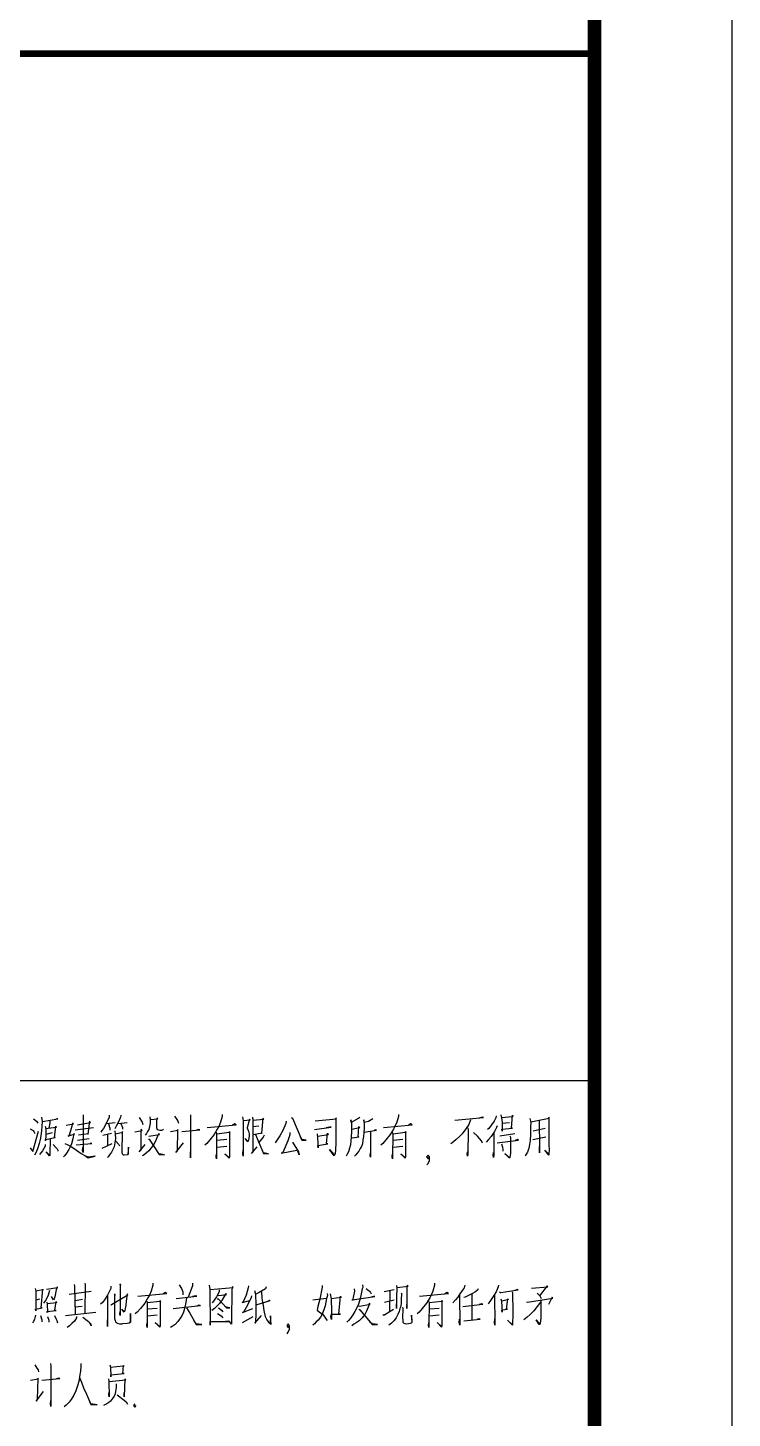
# Model space of a CAD drawing. Extents: x -307088 to 5640332, y -3541089 to -2181377.
# Drawn here: x 5583348 to 5591026, y -3379727 to -3364580 of the extents above; entities that cross this region are included whole.
import ezdxf

# ---------------------------------------------------------------- set-up
doc = ezdxf.new("R2010")
doc.units = 0
doc.header["$LTSCALE"] = 100
doc.header["$MEASUREMENT"] = 0
doc.layers.get('0').update_dxf_attribs({"linetype": 'CONTINUOUS'})
doc.layers.add('PUB_TITLE', color=4, linetype='CONTINUOUS')

# ---------------------------------------------------------------- blocks, each defined once
blk = doc.blocks.new('A$C7C132CDA')
at = {"layer": 'PUB_TITLE'}
for p, q in [((25, 2787), (7025, 2787)), ((3308, 2536), (3310, 2518)), ((3497, 2533), (3497, 2520)), ((3582, 2533), (3580, 2520)), ((3973, 2528), (3989, 2503)), ((4088, 2536), (4090, 2518)), ((4320, 2525), (4308, 2483)), ((4320, 2538), (4320, 2525)), ((5600, 2525), (5588, 2483)), ((5600, 2538), (5600, 2525)), ((6309, 2530), (6307, 2515)), ((6343, 2536), (6350, 2515)), ((6422, 2440), (6428, 2533)), ((6432, 2530), (6426, 2523)), ((6428, 2533), (6432, 2530)), ((2925, 2435), (2945, 2422)), ((2949, 2508), (2969, 2490)), ((2969, 2490), (2975, 2483)), ((2975, 2483), (2979, 2475)), ((3007, 2520), (3011, 2488)), ((3009, 2455), (3007, 2420)), ((3011, 2488), (3009, 2455)), ((3013, 2488), (3126, 2508)), ((3034, 2455), (3038, 2437)), ((3114, 2445), (3036, 2435)), ((3038, 2437), (3038, 2389)), ((3068, 2478), (3060, 2440)), ((3068, 2493), (3068, 2478)), ((3100, 2369), (3110, 2455)), ((3120, 2508), (3110, 2505)), ((3110, 2455), (3114, 2445)), ((3126, 2508), (3120, 2508)), ((3185, 2462), (3239, 2470)), ((3227, 2455), (3205, 2379)), ((3231, 2475), (3227, 2455)), ((3239, 2470), (3231, 2475)), ((3251, 2427), (3384, 2445)), ((3269, 2465), (3362, 2480)), ((3310, 2518), (3308, 2263)), ((3354, 2490), (3342, 2397)), ((3362, 2480), (3354, 2490)), ((3457, 2437), (3445, 2422)), ((3469, 2460), (3457, 2437)), ((3497, 2520), (3469, 2460)), ((3477, 2473), (3542, 2480)), ((3493, 2473), (3501, 2447)), ((3501, 2447), (3503, 2440)), ((3503, 2440), (3503, 2425)), ((3550, 2455), (3540, 2435)), ((3566, 2485), (3550, 2455)), ((3562, 2473), (3630, 2480)), ((3580, 2520), (3566, 2485)), ((3582, 2473), (3594, 2445)), ((3594, 2445), (3596, 2432)), ((3715, 2518), (3739, 2483)), ((3731, 2432), (3729, 2412)), ((3739, 2422), (3731, 2432)), ((3739, 2483), (3743, 2467)), ((3786, 2430), (3777, 2415)), ((3792, 2452), (3786, 2430)), ((3796, 2475), (3792, 2452)), ((3794, 2523), (3796, 2500)), ((3796, 2500), (3796, 2475)), ((3798, 2503), (3852, 2508)), ((3848, 2515), (3842, 2495)), ((3842, 2495), (3842, 2478)), ((3842, 2478), (3842, 2462)), ((3842, 2462), (3842, 2445)), ((3842, 2445), (3844, 2437)), ((3844, 2437), (3848, 2430)), ((3852, 2508), (3848, 2515)), ((3848, 2430), (3856, 2427)), ((3856, 2427), (3866, 2425)), ((3866, 2425), (3880, 2425)), ((3880, 2425), (3888, 2427)), ((3888, 2427), (3894, 2432)), ((3943, 2415), (3999, 2425)), ((3989, 2503), (3997, 2490)), ((3995, 2430), (3991, 2273)), ((3999, 2425), (3995, 2430)), ((3997, 2490), (4001, 2475)), ((4025, 2415), (4156, 2427)), ((4090, 2518), (4090, 2223)), ((4148, 2430), (4132, 2425)), ((4156, 2427), (4148, 2430)), ((4211, 2445), (4420, 2465)), ((4283, 2432), (4261, 2394)), ((4295, 2452), (4283, 2432)), ((4308, 2483), (4295, 2452)), ((4408, 2470), (4392, 2462)), ((4420, 2465), (4408, 2470)), ((4467, 2523), (4471, 2493)), ((4471, 2493), (4471, 2236)), ((4473, 2495), (4523, 2500)), ((4517, 2505), (4501, 2442)), ((4501, 2442), (4501, 2437)), ((4501, 2437), (4505, 2430)), ((4505, 2430), (4511, 2417)), ((4523, 2500), (4517, 2505)), ((4539, 2520), (4541, 2498)), ((4541, 2498), (4541, 2266)), ((4543, 2498), (4622, 2505)), ((4586, 2455), (4543, 2450)), ((4614, 2513), (4604, 2404)), ((4622, 2505), (4614, 2513)), ((4781, 2473), (4759, 2422)), ((4783, 2490), (4781, 2473)), ((4820, 2518), (4830, 2513)), ((4830, 2513), (4898, 2352)), ((4989, 2430), (5110, 2447)), ((4995, 2493), (5150, 2508)), ((5098, 2447), (5076, 2442)), ((5110, 2447), (5098, 2447)), ((5146, 2515), (5144, 2478)), ((5144, 2478), (5144, 2336)), ((5150, 2508), (5146, 2515)), ((5253, 2500), (5259, 2480)), ((5257, 2480), (5253, 2500)), ((5311, 2513), (5257, 2480)), ((5259, 2480), (5259, 2415)), ((5317, 2442), (5261, 2430)), ((5307, 2374), (5313, 2452)), ((5319, 2518), (5311, 2513)), ((5313, 2452), (5317, 2442)), ((5348, 2500), (5352, 2470)), ((5352, 2480), (5348, 2500)), ((5350, 2440), (5348, 2407)), ((5352, 2470), (5350, 2440)), ((5350, 2410), (5440, 2425)), ((5382, 2488), (5352, 2480)), ((5414, 2508), (5382, 2488)), ((5434, 2427), (5424, 2422)), ((5440, 2425), (5434, 2427)), ((5491, 2445), (5700, 2465)), ((5563, 2432), (5541, 2394)), ((5575, 2452), (5563, 2432)), ((5588, 2483), (5575, 2452)), ((5688, 2470), (5672, 2462)), ((5700, 2465), (5688, 2470)), ((6009, 2498), (6217, 2518)), ((6090, 2435), (6063, 2399)), ((6112, 2467), (6090, 2435)), ((6104, 2442), (6106, 2427)), ((6106, 2427), (6104, 2246)), ((6124, 2500), (6112, 2467)), ((6208, 2520), (6186, 2513)), ((6217, 2518), (6208, 2520)), ((6257, 2437), (6247, 2430)), ((6277, 2465), (6257, 2437)), ((6295, 2490), (6277, 2465)), ((6307, 2515), (6295, 2490)), ((6313, 2445), (6297, 2415)), ((6317, 2457), (6313, 2445)), ((6426, 2523), (6350, 2515)), ((6350, 2515), (6354, 2480)), ((6352, 2432), (6428, 2440)), ((6354, 2417), (6352, 2432)), ((6354, 2475), (6406, 2480)), ((6354, 2480), (6354, 2447)), ((6354, 2447), (6354, 2427)), ((6354, 2427), (6354, 2417)), ((6428, 2440), (6422, 2440)), ((6555, 2510), (6561, 2480)), ((6561, 2480), (6559, 2450)), ((6559, 2450), (6559, 2397)), ((6561, 2485), (6696, 2513)), ((6666, 2437), (6579, 2417)), ((6622, 2495), (6626, 2296)), ((6692, 2520), (6692, 2483)), ((6696, 2513), (6692, 2520)), ((6692, 2483), (6694, 2379)), ((2943, 2271), (2985, 2417)), ((2945, 2422), (2951, 2415)), ((2951, 2415), (2957, 2402)), ((2989, 2329), (2979, 2296)), ((2997, 2357), (2989, 2329)), ((3001, 2384), (2997, 2357)), ((3007, 2420), (3001, 2384)), ((3038, 2389), (3036, 2347)), ((3036, 2357), (3106, 2372)), ((3036, 2347), (3036, 2357)), ((3040, 2397), (3086, 2407)), ((3070, 2359), (3068, 2253)), ((3106, 2372), (3100, 2369)), ((3177, 2329), (3197, 2319)), ((3201, 2384), (3245, 2397)), ((3205, 2379), (3201, 2384)), ((3225, 2326), (3215, 2304)), ((3233, 2362), (3225, 2326)), ((3241, 2402), (3233, 2362)), ((3245, 2397), (3241, 2402)), ((3259, 2319), (3372, 2329)), ((3269, 2352), (3352, 2364)), ((3348, 2399), (3276, 2389)), ((3342, 2397), (3348, 2399)), ((3366, 2331), (3360, 2326)), ((3372, 2329), (3366, 2331)), ((3445, 2422), (3437, 2410)), ((3447, 2294), (3521, 2329)), ((3451, 2389), (3515, 2404)), ((3487, 2394), (3487, 2311)), ((3540, 2334), (3534, 2304)), ((3540, 2420), (3542, 2397)), ((3544, 2364), (3540, 2334)), ((3542, 2397), (3544, 2364)), ((3544, 2399), (3598, 2410)), ((3544, 2347), (3568, 2321)), ((3592, 2399), (3590, 2279)), ((3592, 2415), (3592, 2399)), ((3598, 2410), (3592, 2415)), ((3685, 2412), (3739, 2422)), ((3729, 2412), (3727, 2279)), ((3769, 2402), (3759, 2389)), ((3777, 2415), (3769, 2402)), ((3783, 2359), (3788, 2359)), ((3786, 2382), (3864, 2394)), ((3788, 2359), (3862, 2248)), ((3830, 2336), (3820, 2319)), ((3840, 2357), (3830, 2336)), ((3850, 2382), (3840, 2357)), ((3858, 2402), (3850, 2382)), ((3864, 2394), (3858, 2402)), ((3983, 2263), (4037, 2334)), ((4207, 2329), (4193, 2316)), ((4229, 2354), (4207, 2329)), ((4261, 2394), (4229, 2354)), ((4275, 2410), (4279, 2399)), ((4279, 2399), (4277, 2233)), ((4279, 2399), (4372, 2410)), ((4352, 2357), (4281, 2349)), ((4372, 2415), (4376, 2410)), ((4372, 2410), (4372, 2415)), ((4376, 2410), (4372, 2407)), ((4372, 2407), (4372, 2231)), ((4487, 2364), (4505, 2344)), ((4505, 2341), (4487, 2364)), ((4511, 2354), (4505, 2341)), ((4511, 2417), (4515, 2399)), ((4513, 2367), (4511, 2354)), ((4515, 2384), (4513, 2367)), ((4515, 2399), (4515, 2384)), ((4610, 2404), (4545, 2392)), ((4562, 2394), (4620, 2256)), ((4618, 2374), (4584, 2334)), ((4604, 2404), (4610, 2404)), ((4624, 2389), (4618, 2374)), ((4719, 2354), (4705, 2334)), ((4739, 2384), (4719, 2354)), ((4759, 2422), (4739, 2384)), ((4795, 2344), (4777, 2301)), ((4812, 2392), (4793, 2341)), ((4793, 2341), (4795, 2344)), ((4812, 2407), (4812, 2392)), ((4830, 2339), (4874, 2268)), ((4900, 2357), (4888, 2374)), ((4898, 2352), (4902, 2352)), ((4930, 2352), (4900, 2357)), ((4902, 2352), (4930, 2352)), ((5009, 2399), (5013, 2369)), ((5013, 2369), (5017, 2296)), ((5090, 2392), (5015, 2379)), ((5015, 2314), (5088, 2326)), ((5078, 2326), (5084, 2404)), ((5088, 2326), (5078, 2326)), ((5084, 2404), (5090, 2392)), ((5144, 2336), (5142, 2281)), ((5255, 2347), (5251, 2319)), ((5257, 2374), (5255, 2347)), ((5259, 2415), (5257, 2374)), ((5263, 2367), (5267, 2369)), ((5267, 2369), (5313, 2377)), ((5313, 2377), (5307, 2374)), ((5338, 2326), (5332, 2306)), ((5342, 2354), (5338, 2326)), ((5346, 2379), (5342, 2354)), ((5348, 2407), (5346, 2379)), ((5396, 2415), (5396, 2228)), ((5487, 2329), (5473, 2316)), ((5509, 2354), (5487, 2329)), ((5541, 2394), (5509, 2354)), ((5555, 2410), (5559, 2399)), ((5559, 2399), (5557, 2233)), ((5559, 2399), (5652, 2410)), ((5632, 2357), (5561, 2349)), ((5652, 2415), (5656, 2410)), ((5652, 2410), (5652, 2415)), ((5656, 2410), (5652, 2407)), ((5652, 2407), (5652, 2231)), ((6001, 2341), (5981, 2326)), ((6019, 2357), (6001, 2341)), ((6043, 2379), (6019, 2357)), ((6063, 2399), (6043, 2379)), ((6174, 2382), (6146, 2407)), ((6204, 2347), (6174, 2382)), ((6210, 2331), (6204, 2347)), ((6255, 2357), (6237, 2339)), ((6273, 2379), (6255, 2357)), ((6297, 2415), (6273, 2379)), ((6293, 2402), (6293, 2241)), ((6317, 2334), (6473, 2352)), ((6337, 2384), (6446, 2402)), ((6348, 2326), (6356, 2301)), ((6410, 2384), (6414, 2374)), ((6414, 2374), (6414, 2301)), ((6466, 2357), (6448, 2349)), ((6473, 2352), (6466, 2357)), ((6557, 2349), (6553, 2321)), ((6559, 2397), (6557, 2349)), ((6577, 2357), (6670, 2377)), ((6694, 2379), (6694, 2326)), ((6694, 2326), (6694, 2319)), ((2925, 2296), (2943, 2271)), ((2969, 2271), (2955, 2243)), ((2979, 2296), (2969, 2271)), ((3013, 2276), (2991, 2248)), ((3032, 2309), (3013, 2276)), ((3034, 2321), (3032, 2309)), ((3040, 2268), (3064, 2243)), ((3064, 2238), (3040, 2268)), ((3066, 2241), (3064, 2238)), ((3068, 2253), (3066, 2241)), ((3090, 2321), (3110, 2299)), ((3110, 2299), (3120, 2289)), ((3120, 2289), (3124, 2279)), ((3124, 2279), (3126, 2273)), ((3175, 2241), (3165, 2231)), ((3189, 2258), (3175, 2241)), ((3205, 2284), (3189, 2258)), ((3197, 2319), (3213, 2311)), ((3215, 2304), (3205, 2284)), ((3213, 2311), (3237, 2296)), ((3237, 2296), (3261, 2279)), ((3261, 2279), (3294, 2256)), ((3294, 2256), (3320, 2241)), ((3304, 2281), (3308, 2304)), ((3308, 2263), (3304, 2281)), ((3320, 2241), (3324, 2238)), ((3324, 2238), (3346, 2223)), ((3348, 2228), (3326, 2236)), ((3346, 2223), (3396, 2236)), ((3394, 2236), (3348, 2228)), ((3396, 2236), (3394, 2236)), ((3491, 2231), (3485, 2226)), ((3501, 2246), (3491, 2231)), ((3515, 2266), (3501, 2246)), ((3525, 2284), (3515, 2266)), ((3534, 2304), (3525, 2284)), ((3568, 2321), (3572, 2311)), ((3590, 2279), (3590, 2261)), ((3590, 2261), (3594, 2251)), ((3594, 2251), (3600, 2246)), ((3600, 2246), (3608, 2246)), ((3608, 2246), (3634, 2248)), ((3638, 2301), (3634, 2251)), ((3634, 2248), (3638, 2251)), ((3638, 2251), (3638, 2301)), ((3717, 2268), (3759, 2321)), ((3727, 2279), (3717, 2268)), ((3753, 2246), (3741, 2238)), ((3767, 2258), (3753, 2246)), ((3786, 2276), (3767, 2258)), ((3804, 2296), (3786, 2276)), ((3820, 2319), (3804, 2296)), ((3862, 2253), (3852, 2263)), ((3900, 2246), (3862, 2253)), ((3862, 2248), (3900, 2246)), ((3991, 2273), (3983, 2263)), ((4088, 2243), (4090, 2268)), ((4090, 2223), (4088, 2243)), ((4275, 2233), (4277, 2251)), ((4277, 2218), (4275, 2233)), ((4277, 2233), (4277, 2218)), ((4281, 2301), (4352, 2309)), ((4338, 2253), (4370, 2226)), ((4370, 2221), (4338, 2253)), ((4372, 2231), (4370, 2221)), ((4469, 2256), (4471, 2279)), ((4471, 2236), (4469, 2256)), ((4533, 2256), (4574, 2304)), ((4541, 2266), (4533, 2256)), ((4620, 2261), (4612, 2276)), ((4656, 2253), (4620, 2261)), ((4620, 2256), (4656, 2253)), ((4749, 2258), (4862, 2281)), ((4757, 2258), (4749, 2258)), ((4777, 2301), (4757, 2258)), ((4878, 2246), (4870, 2273)), ((4874, 2268), (4878, 2246)), ((5017, 2296), (5015, 2314)), ((5100, 2284), (5134, 2246)), ((5134, 2238), (5100, 2284)), ((5136, 2243), (5134, 2238)), ((5140, 2256), (5136, 2243)), ((5142, 2281), (5140, 2256)), ((5227, 2251), (5219, 2236)), ((5237, 2268), (5227, 2251)), ((5245, 2294), (5237, 2268)), ((5251, 2319), (5245, 2294)), ((5291, 2246), (5281, 2236)), ((5301, 2258), (5291, 2246)), ((5311, 2273), (5301, 2258)), ((5322, 2291), (5311, 2273)), ((5332, 2306), (5322, 2291)), ((5394, 2241), (5396, 2261)), ((5396, 2228), (5394, 2241)), ((5555, 2233), (5557, 2251)), ((5557, 2218), (5555, 2233)), ((5557, 2233), (5557, 2218)), ((5561, 2301), (5632, 2309)), ((5618, 2253), (5650, 2226)), ((5650, 2221), (5618, 2253)), ((5652, 2231), (5650, 2221)), ((5815, 2243), (5805, 2231)), ((5805, 2231), (5815, 2218)), ((5825, 2231), (5815, 2243)), ((5815, 2218), (5825, 2231)), ((5825, 2205), (5825, 2231)), ((6100, 2253), (6104, 2271)), ((6102, 2236), (6100, 2253)), ((6104, 2246), (6102, 2236)), ((6289, 2243), (6291, 2263)), ((6291, 2226), (6289, 2243)), ((6293, 2241), (6291, 2226)), ((6356, 2301), (6358, 2286)), ((6358, 2286), (6358, 2273)), ((6374, 2256), (6408, 2226)), ((6408, 2221), (6374, 2256)), ((6410, 2228), (6408, 2221)), ((6414, 2256), (6410, 2228)), ((6414, 2301), (6414, 2256)), ((6529, 2251), (6521, 2238)), ((6537, 2266), (6529, 2251)), ((6547, 2294), (6537, 2266)), ((6553, 2321), (6547, 2294)), ((6624, 2276), (6626, 2306)), ((6626, 2261), (6624, 2276)), ((6626, 2296), (6626, 2261)), ((6664, 2279), (6692, 2251)), ((6694, 2243), (6664, 2279)), ((6694, 2319), (6696, 2281)), ((6696, 2281), (6694, 2256)), ((6694, 2256), (6694, 2243)), ((5807, 2173), (5815, 2183)), ((5815, 2183), (5825, 2205)), ((2961, 1275), (2965, 1255)), ((3017, 1265), (2965, 1255)), ((2965, 1255), (2965, 1182)), ((3005, 1134), (3015, 1270)), ((3015, 1270), (3017, 1265)), ((3043, 1270), (3124, 1282)), ((3055, 1227), (3045, 1204)), ((3065, 1260), (3055, 1227)), ((3094, 1194), (3080, 1217)), ((3102, 1214), (3098, 1199)), ((3114, 1265), (3102, 1214)), ((3120, 1285), (3114, 1265)), ((3124, 1282), (3120, 1285)), ((3207, 1234), (3368, 1255)), ((3243, 1305), (3247, 1292)), ((3247, 1292), (3251, 1091)), ((3321, 1313), (3323, 1305)), ((3323, 1305), (3321, 1096)), ((3485, 1227), (3463, 1194)), ((3505, 1265), (3485, 1227)), ((3487, 1227), (3487, 1000)), ((3511, 1275), (3505, 1265)), ((3509, 1292), (3511, 1275)), ((3515, 1159), (3634, 1229)), ((3535, 1237), (3541, 1224)), ((3537, 1229), (3537, 1076)), ((3541, 1224), (3537, 1229)), ((3573, 1310), (3583, 1297)), ((3579, 1300), (3577, 1078)), ((3583, 1297), (3579, 1300)), ((3628, 1237), (3622, 1184)), ((3634, 1229), (3628, 1237)), ((3706, 1219), (3916, 1239)), ((3791, 1227), (3779, 1207)), ((3803, 1257), (3791, 1227)), ((3815, 1300), (3803, 1257)), ((3815, 1313), (3815, 1300)), ((3904, 1245), (3888, 1237)), ((3916, 1239), (3904, 1245)), ((3985, 1202), (4134, 1219)), ((4007, 1302), (4023, 1275)), ((4023, 1275), (4033, 1252)), ((4033, 1252), (4033, 1229)), ((4104, 1295), (4073, 1212)), ((4104, 1313), (4104, 1295)), ((4128, 1222), (4104, 1217)), ((4134, 1219), (4128, 1222)), ((4224, 1300), (4229, 1267)), ((4229, 1267), (4233, 1008)), ((4231, 1267), (4400, 1282)), ((4279, 1214), (4257, 1184)), ((4297, 1252), (4279, 1214)), ((4287, 1227), (4295, 1224)), ((4295, 1224), (4351, 1232)), ((4297, 1265), (4297, 1252)), ((4345, 1239), (4319, 1192)), ((4351, 1232), (4345, 1239)), ((4390, 1267), (4388, 1040)), ((4394, 1290), (4390, 1267)), ((4400, 1282), (4394, 1290)), ((4493, 1227), (4470, 1174)), ((4509, 1280), (4493, 1227)), ((4511, 1295), (4509, 1280)), ((4533, 1222), (4531, 1209)), ((4555, 1260), (4561, 1234)), ((4561, 1234), (4563, 1156)), ((4587, 1245), (4563, 1234)), ((4634, 1272), (4587, 1245)), ((4605, 1250), (4607, 1204)), ((4640, 1287), (4634, 1272)), ((5045, 1285), (5029, 1197)), ((5045, 1297), (5045, 1285)), ((5085, 1224), (5077, 1202)), ((5081, 1239), (5085, 1224)), ((5105, 1237), (5111, 1199)), ((5168, 1088), (5180, 1219)), ((5180, 1219), (5184, 1209)), ((5263, 1192), (5428, 1217)), ((5281, 1257), (5267, 1187)), ((5279, 1272), (5281, 1257)), ((5327, 1224), (5319, 1192)), ((5337, 1272), (5327, 1224)), ((5341, 1282), (5337, 1272)), ((5339, 1302), (5341, 1282)), ((5365, 1275), (5390, 1255)), ((5390, 1255), (5398, 1245)), ((5398, 1245), (5402, 1237)), ((5418, 1217), (5406, 1214)), ((5428, 1217), (5418, 1217)), ((5569, 1265), (5496, 1250)), ((5537, 1255), (5535, 1106)), ((5585, 1297), (5589, 1280)), ((5589, 1280), (5587, 1209)), ((5591, 1282), (5670, 1292)), ((5619, 1242), (5627, 1234)), ((5623, 1234), (5621, 1197)), ((5627, 1234), (5623, 1234)), ((5664, 1300), (5662, 1287)), ((5662, 1287), (5662, 1161)), ((5670, 1292), (5664, 1300)), ((5754, 1219), (5964, 1239)), ((5839, 1227), (5827, 1207)), ((5851, 1257), (5839, 1227)), ((5863, 1300), (5851, 1257)), ((5863, 1313), (5863, 1300)), ((5952, 1245), (5936, 1237)), ((5964, 1239), (5952, 1245)), ((6031, 1212), (6014, 1192)), ((6047, 1237), (6031, 1212)), ((6043, 1229), (6045, 1008)), ((6071, 1270), (6047, 1237)), ((6077, 1280), (6071, 1270)), ((6085, 1212), (6075, 1209)), ((6083, 1300), (6077, 1280)), ((6105, 1222), (6085, 1212)), ((6133, 1237), (6105, 1222)), ((6160, 1252), (6133, 1237)), ((6133, 1234), (6133, 1048)), ((6176, 1265), (6160, 1252)), ((6180, 1272), (6176, 1265)), ((6289, 1217), (6268, 1189)), ((6309, 1252), (6289, 1217)), ((6299, 1232), (6301, 1008)), ((6325, 1287), (6309, 1252)), ((6327, 1300), (6325, 1287)), ((6335, 1250), (6341, 1245)), ((6341, 1245), (6345, 1247)), ((6345, 1247), (6470, 1265)), ((6426, 1252), (6430, 1242)), ((6430, 1242), (6432, 1108)), ((6464, 1267), (6446, 1260)), ((6470, 1265), (6464, 1267)), ((6567, 1277), (6686, 1287)), ((6609, 1242), (6627, 1222)), ((6680, 1295), (6625, 1222)), ((6627, 1222), (6631, 1217)), ((6631, 1217), (6637, 1202)), ((6686, 1287), (6680, 1295)), ((6718, 1212), (6690, 1159)), ((6722, 1204), (6718, 1212)), ((2963, 1126), (3011, 1134)), ((2965, 1113), (2963, 1126)), ((2965, 1182), (2965, 1113)), ((2967, 1192), (2995, 1199)), ((3011, 1134), (3005, 1134)), ((3035, 1187), (3021, 1169)), ((3045, 1204), (3035, 1187)), ((3045, 1176), (3047, 1161)), ((3045, 1108), (3112, 1116)), ((3116, 1171), (3047, 1164)), ((3047, 1161), (3049, 1101)), ((3098, 1199), (3094, 1194)), ((3104, 1119), (3112, 1182)), ((3112, 1116), (3104, 1119)), ((3112, 1182), (3116, 1171)), ((3249, 1141), (3303, 1146)), ((3251, 1187), (3305, 1197)), ((3450, 1174), (3436, 1161)), ((3463, 1194), (3450, 1174)), ((3509, 1156), (3513, 1154)), ((3513, 1154), (3515, 1159)), ((3590, 1126), (3608, 1108)), ((3608, 1103), (3590, 1126)), ((3612, 1116), (3608, 1103)), ((3608, 1108), (3610, 1113)), ((3614, 1131), (3612, 1116)), ((3618, 1151), (3614, 1131)), ((3622, 1184), (3618, 1151)), ((3725, 1129), (3702, 1103)), ((3757, 1169), (3725, 1129)), ((3779, 1207), (3757, 1169)), ((3771, 1184), (3775, 1174)), ((3775, 1174), (3773, 1008)), ((3775, 1174), (3868, 1184)), ((3848, 1131), (3777, 1124)), ((3868, 1189), (3872, 1184)), ((3868, 1184), (3868, 1189)), ((3872, 1184), (3868, 1182)), ((3868, 1182), (3868, 1005)), ((3962, 1129), (4162, 1151)), ((4049, 1139), (4039, 1103)), ((4055, 1174), (4049, 1139)), ((4059, 1207), (4055, 1174)), ((4061, 1136), (4083, 1096)), ((4150, 1154), (4134, 1146)), ((4160, 1151), (4150, 1154)), ((4263, 1129), (4243, 1116)), ((4257, 1184), (4247, 1171)), ((4281, 1146), (4263, 1129)), ((4299, 1166), (4281, 1146)), ((4283, 1199), (4289, 1199)), ((4289, 1199), (4351, 1134)), ((4293, 1136), (4315, 1119)), ((4319, 1192), (4299, 1166)), ((4315, 1119), (4325, 1106)), ((4351, 1139), (4341, 1144)), ((4374, 1134), (4351, 1139)), ((4351, 1134), (4374, 1134)), ((4464, 1174), (4521, 1189)), ((4470, 1174), (4464, 1174)), ((4468, 1101), (4541, 1129)), ((4503, 1154), (4474, 1103)), ((4531, 1209), (4503, 1154)), ((4563, 1156), (4563, 1091)), ((4565, 1156), (4668, 1187)), ((4607, 1204), (4614, 1161)), ((4614, 1161), (4616, 1156)), ((4616, 1156), (4620, 1131)), ((4620, 1131), (4624, 1103)), ((4662, 1189), (4644, 1179)), ((4668, 1187), (4662, 1189)), ((4978, 1192), (5077, 1204)), ((5015, 1144), (5009, 1119)), ((5009, 1119), (5025, 1106)), ((5029, 1197), (5015, 1144)), ((5057, 1121), (5049, 1096)), ((5067, 1149), (5057, 1121)), ((5077, 1202), (5067, 1149)), ((5184, 1209), (5111, 1199)), ((5111, 1199), (5113, 1111)), ((5113, 1111), (5113, 1050)), ((5267, 1187), (5263, 1192)), ((5297, 1134), (5283, 1108)), ((5309, 1161), (5297, 1134)), ((5319, 1192), (5309, 1161)), ((5309, 1149), (5319, 1146)), ((5313, 1124), (5319, 1121)), ((5319, 1146), (5394, 1161)), ((5319, 1121), (5408, 1013)), ((5369, 1111), (5355, 1086)), ((5384, 1151), (5369, 1111)), ((5388, 1169), (5384, 1151)), ((5394, 1161), (5388, 1169)), ((5498, 1176), (5569, 1192)), ((5500, 1086), (5565, 1124)), ((5587, 1209), (5587, 1131)), ((5587, 1144), (5587, 1164)), ((5587, 1131), (5587, 1144)), ((5611, 1129), (5605, 1108)), ((5615, 1139), (5611, 1129)), ((5619, 1164), (5615, 1139)), ((5621, 1197), (5619, 1164)), ((5629, 1139), (5633, 1129)), ((5631, 1124), (5629, 1061)), ((5633, 1129), (5631, 1124)), ((5660, 1144), (5662, 1159)), ((5662, 1129), (5660, 1144)), ((5662, 1161), (5662, 1129)), ((5773, 1129), (5750, 1103)), ((5805, 1169), (5773, 1129)), ((5827, 1207), (5805, 1169)), ((5819, 1184), (5823, 1174)), ((5823, 1174), (5821, 1008)), ((5823, 1174), (5916, 1184)), ((5896, 1131), (5825, 1124)), ((5916, 1189), (5920, 1184)), ((5916, 1184), (5916, 1189)), ((5920, 1184), (5916, 1182)), ((5916, 1182), (5916, 1005)), ((6014, 1192), (5996, 1171)), ((6067, 1144), (6214, 1161)), ((6206, 1164), (6186, 1159)), ((6214, 1161), (6206, 1164)), ((6268, 1189), (6252, 1164)), ((6345, 1199), (6349, 1184)), ((6349, 1184), (6353, 1103)), ((6389, 1192), (6351, 1184)), ((6351, 1119), (6353, 1121)), ((6353, 1103), (6351, 1119)), ((6353, 1121), (6393, 1126)), ((6385, 1126), (6395, 1199)), ((6393, 1126), (6385, 1126)), ((6397, 1192), (6389, 1192)), ((6395, 1199), (6397, 1192)), ((6530, 1179), (6539, 1176)), ((6539, 1176), (6722, 1204)), ((6583, 1113), (6557, 1086)), ((6609, 1144), (6583, 1113)), ((6633, 1176), (6609, 1144)), ((6635, 1192), (6635, 1061)), ((2949, 1035), (2942, 1025)), ((2955, 1053), (2949, 1035)), ((2963, 1081), (2955, 1053)), ((2999, 1078), (3009, 1048)), ((3009, 1048), (3009, 1033)), ((3049, 1101), (3045, 1108)), ((3051, 1073), (3059, 1045)), ((3059, 1045), (3059, 1030)), ((3100, 1078), (3112, 1053)), ((3112, 1053), (3118, 1043)), ((3118, 1043), (3122, 1025)), ((3180, 1078), (3400, 1103)), ((3227, 1020), (3209, 1003)), ((3245, 1038), (3227, 1020)), ((3261, 1061), (3245, 1038)), ((3261, 1071), (3261, 1061)), ((3307, 1066), (3348, 1035)), ((3348, 1035), (3364, 1018)), ((3368, 1005), (3354, 1028)), ((3364, 1018), (3368, 1005)), ((3485, 1020), (3487, 1048)), ((3487, 1000), (3485, 1020)), ((3537, 1076), (3537, 1058)), ((3537, 1058), (3541, 1043)), ((3541, 1043), (3545, 1033)), ((3545, 1033), (3551, 1028)), ((3551, 1028), (3557, 1023)), ((3557, 1023), (3573, 1018)), ((3573, 1018), (3594, 1018)), ((3575, 1091), (3577, 1108)), ((3577, 1078), (3575, 1091)), ((3594, 1018), (3596, 1020)), ((3596, 1020), (3628, 1023)), ((3628, 1023), (3644, 1025)), ((3650, 1033), (3644, 1025)), ((3644, 1025), (3656, 1033)), ((3652, 1093), (3650, 1033)), ((3656, 1033), (3652, 1093)), ((3702, 1103), (3688, 1091)), ((3771, 1008), (3773, 1025)), ((3777, 1076), (3848, 1083)), ((3833, 1028), (3866, 1000)), ((3866, 995), (3833, 1028)), ((3977, 1013), (3956, 1000)), ((3997, 1035), (3977, 1013)), ((4017, 1061), (3997, 1035)), ((4029, 1081), (4017, 1061)), ((4039, 1103), (4029, 1081)), ((4083, 1096), (4106, 1058)), ((4106, 1058), (4130, 1013)), ((4130, 1018), (4116, 1040)), ((4168, 1013), (4130, 1018)), ((4130, 1013), (4172, 1013)), ((4172, 1013), (4168, 1013)), ((4231, 1035), (4374, 1035)), ((4233, 1008), (4231, 1035)), ((4285, 1093), (4311, 1076)), ((4311, 1076), (4323, 1063)), ((4364, 1038), (4343, 1035)), ((4374, 1035), (4364, 1038)), ((4386, 1015), (4372, 1035)), ((4388, 1040), (4386, 1015)), ((4474, 1103), (4468, 1101)), ((4468, 1028), (4545, 1071)), ((4557, 1023), (4605, 1078)), ((4561, 1030), (4557, 1023)), ((4563, 1091), (4561, 1030)), ((4624, 1103), (4632, 1073)), ((4632, 1073), (4644, 1048)), ((4644, 1048), (4656, 1030)), ((4656, 1030), (4668, 1020)), ((4670, 1076), (4668, 1018)), ((4668, 1020), (4674, 1013)), ((4674, 1013), (4670, 1076)), ((4799, 1018), (4789, 1005)), ((4809, 1005), (4799, 1018)), ((4990, 1018), (4978, 1010)), ((5003, 1033), (4990, 1018)), ((5017, 1045), (5003, 1033)), ((5033, 1068), (5017, 1045)), ((5025, 1106), (5047, 1088)), ((5045, 1088), (5033, 1068)), ((5049, 1096), (5045, 1088)), ((5047, 1088), (5065, 1068)), ((5065, 1068), (5073, 1056)), ((5073, 1056), (5081, 1043)), ((5109, 1073), (5113, 1088)), ((5113, 1050), (5109, 1073)), ((5113, 1088), (5178, 1088)), ((5178, 1088), (5168, 1088)), ((5238, 1043), (5226, 1030)), ((5253, 1061), (5238, 1043)), ((5269, 1083), (5253, 1061)), ((5275, 1015), (5261, 1005)), ((5283, 1108), (5269, 1083)), ((5293, 1025), (5275, 1015)), ((5315, 1040), (5293, 1025)), ((5337, 1061), (5315, 1040)), ((5355, 1086), (5337, 1061)), ((5408, 1018), (5392, 1030)), ((5448, 1013), (5408, 1018)), ((5408, 1013), (5448, 1013)), ((5486, 1086), (5494, 1081)), ((5494, 1081), (5500, 1086)), ((5549, 1023), (5531, 1010)), ((5567, 1040), (5549, 1023)), ((5583, 1061), (5567, 1040)), ((5595, 1086), (5583, 1061)), ((5605, 1108), (5595, 1086)), ((5629, 1061), (5631, 1045)), ((5631, 1045), (5633, 1030)), ((5633, 1030), (5640, 1023)), ((5640, 1023), (5646, 1020)), ((5646, 1020), (5658, 1018)), ((5658, 1018), (5688, 1023)), ((5688, 1023), (5696, 1025)), ((5694, 1081), (5698, 1030)), ((5700, 1030), (5694, 1081)), ((5698, 1030), (5694, 1025)), ((5696, 1025), (5700, 1030)), ((5750, 1103), (5736, 1091)), ((5819, 1008), (5821, 1025)), ((5825, 1076), (5896, 1083)), ((5881, 1028), (5914, 1000)), ((5914, 995), (5881, 1028)), ((6041, 1028), (6043, 1053)), ((6045, 1008), (6041, 1028)), ((6075, 1040), (6194, 1053)), ((6184, 1056), (6170, 1050)), ((6194, 1053), (6184, 1056)), ((6297, 1028), (6301, 1056)), ((6301, 1008), (6297, 1028)), ((6393, 1045), (6426, 1013)), ((6428, 1008), (6393, 1045)), ((6426, 1013), (6430, 1020)), ((6430, 1020), (6428, 1008)), ((6432, 1066), (6430, 1038)), ((6430, 1038), (6430, 1020)), ((6432, 1108), (6432, 1066)), ((6535, 1066), (6512, 1048)), ((6557, 1086), (6535, 1066)), ((6601, 1048), (6625, 1015)), ((6623, 1013), (6601, 1048)), ((6627, 1013), (6623, 1013)), ((6631, 1023), (6627, 1013)), ((6633, 1040), (6631, 1023)), ((6635, 1061), (6633, 1040)), ((3209, 1003), (3194, 993)), ((3773, 993), (3771, 1008)), ((3773, 1008), (3773, 993)), ((3868, 1005), (3866, 995)), ((3956, 1000), (3944, 993)), ((4789, 1005), (4799, 993)), ((4791, 947), (4799, 957)), ((4799, 993), (4809, 1005)), ((4799, 957), (4809, 980)), ((4809, 980), (4809, 1005)), ((5821, 993), (5819, 1008)), ((5821, 1008), (5821, 993)), ((5916, 1005), (5914, 995)), ((2957, 722), (2973, 697)), ((3071, 730), (3073, 712)), ((3073, 712), (3073, 418)), ((3293, 712), (3289, 675)), ((3293, 730), (3293, 712)), ((3503, 722), (3507, 705)), ((3600, 710), (3507, 702)), ((3598, 657), (3602, 717)), ((3606, 710), (3600, 710)), ((3602, 717), (3606, 710)), ((2926, 609), (2983, 619)), ((2973, 697), (2981, 685)), ((2979, 624), (2975, 468)), ((2983, 619), (2979, 624)), ((2981, 685), (2985, 670)), ((3009, 609), (3140, 622)), ((3132, 624), (3116, 619)), ((3140, 622), (3132, 624)), ((3279, 609), (3271, 576)), ((3283, 637), (3279, 609)), ((3289, 675), (3283, 637)), ((3283, 629), (3297, 594)), ((3493, 619), (3495, 599)), ((3497, 599), (3618, 612)), ((3507, 705), (3509, 634)), ((3509, 649), (3606, 657)), ((3509, 634), (3509, 649)), ((3606, 657), (3598, 657)), ((3612, 619), (3608, 488)), ((3618, 612), (3612, 619)), ((2967, 458), (3021, 528)), ((3257, 533), (3241, 501)), ((3271, 576), (3257, 533)), ((3297, 594), (3311, 554)), ((3311, 554), (3334, 508)), ((3334, 508), (3356, 458)), ((3495, 599), (3497, 488)), ((3495, 506), (3497, 523)), ((3497, 488), (3495, 506)), ((3541, 511), (3535, 493)), ((3545, 528), (3541, 511)), ((3549, 556), (3545, 528)), ((3549, 584), (3549, 556)), ((3606, 501), (3608, 521)), ((2975, 468), (2967, 458)), ((3071, 438), (3073, 463)), ((3073, 418), (3071, 438)), ((3186, 428), (3172, 415)), ((3207, 450), (3186, 428)), ((3223, 470), (3207, 450)), ((3241, 501), (3223, 470)), ((3356, 458), (3366, 433)), ((3366, 438), (3356, 455)), ((3410, 430), (3366, 438)), ((3366, 433), (3410, 430)), ((3481, 438), (3458, 425)), ((3495, 448), (3481, 438)), ((3507, 458), (3495, 448)), ((3523, 476), (3507, 458)), ((3535, 493), (3523, 476)), ((3555, 503), (3606, 465)), ((3608, 488), (3606, 501)), ((3606, 465), (3622, 453)), ((3622, 453), (3632, 435)), ((3684, 437), (3674, 425)), ((3674, 425), (3684, 413)), ((3684, 413), (3694, 425))]:
    blk.add_line(p, q, dxfattribs=at)
at = {"layer": 'PUB_TITLE', "const_width": 50}
blk.add_lwpolyline([(7025, 25), (7025, 10243), (25, 10243), (25, 25)], close=True, dxfattribs=at)
blk = doc.blocks.new('A$C24767006')
at = {"xscale": 1.5, "yscale": 1.5, "zscale": 1.5}
blk.add_blockref('A$C7C132CDA', (37, 29400, 1874), dxfattribs=at)

msp = doc.modelspace()

# ---------------------------------------------------------------- linework, layer by layer
at = {"layer": 'PUB_TITLE'}
msp.add_lwpolyline([(5479576.3, -3411089.1), (5591026.3, -3411089.1), (5591026.3, -3348089.1), (5479576.3, -3348089.1)], close=True, dxfattribs=at)
at = {"layer": 'PUB_TITLE', "const_width": 150}
msp.add_lwpolyline([(5483326.3, -3409589.1), (5589526.3, -3409589.1), (5589526.3, -3349589.1), (5483326.3, -3349589.1)], close=True, dxfattribs=at)

# ---------------------------------------------------------------- block references
msp.add_blockref('A$C24767006', (5578951.3, -3409626.6, -1873.5))

doc.saveas('drawing.dxf')
